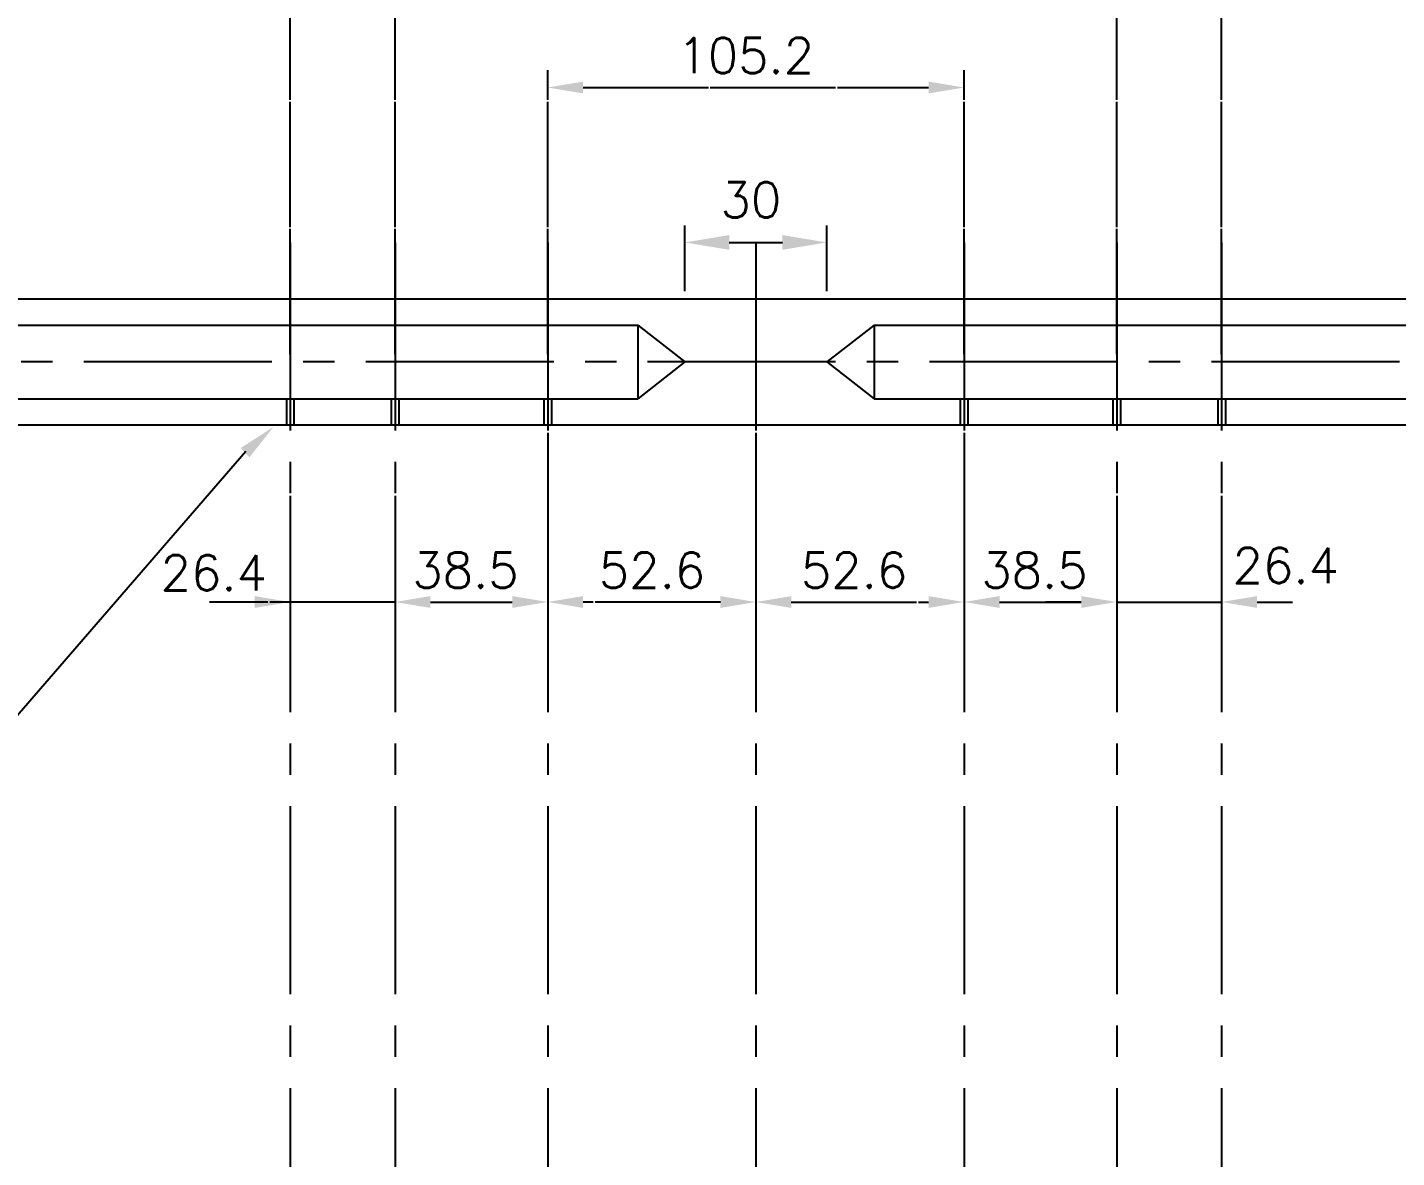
# Model space of a CAD drawing. Extents: x 0 to 841, y 0 to 594.
# Drawn here: x 136.5 to 213, y 466.8 to 530 of the extents above; entities that cross this region are included whole.
import ezdxf

# ---------------------------------------------------------------- set-up
doc = ezdxf.new("R2010")
doc.units = 0
doc.header["$LTSCALE"] = 7
doc.header["$MEASUREMENT"] = 0
for name, pattern in [('C12', [40, 34, -2, 2, -2]), ('CENTER2', [1.125, 0.75, -0.125, 0.125, -0.125]), ('CONT', [1, 1, 0])]:
    doc.linetypes.add(name, pattern=pattern)
doc.layers.add('CEN2', color=1, linetype='C12')
doc.layers.add('DIM', color=4, linetype='Continuous')
doc.styles.add('ROMANS', font='romans.shx')

msp = doc.modelspace()

# ---------------------------------------------------------------- linework, layer by layer
at = {"color": 4, "linetype": 'CONT'}
for p, q in [((151.192, 511.711), (151.192, 543.979)), ((203.226, 511.711), (203.226, 543.979)), ((157.053, 511.711), (157.053, 536.503)), ((197.366, 511.711), (197.366, 536.503)), ((165.58, 511.711), (165.58, 527.568)), ((188.838, 511.711), (188.838, 527.568)), ((167.56, 526.608), (186.858, 526.608)), ((173.249, 515.225), (173.249, 518.899)), ((181.169, 515.225), (181.169, 518.899)), ((175.724, 517.949), (178.694, 517.949)), ((165.58, 507.315), (165.58, 493.898)), ((177.209, 507.315), (177.209, 493.898)), ((177.209, 507.315), (177.209, 493.898)), ((188.838, 507.315), (188.838, 493.898)), ((151.192, 503.791), (151.192, 493.898)), ((157.053, 503.791), (157.053, 493.898)), ((157.053, 503.791), (157.053, 493.898)), ((165.58, 503.791), (165.58, 493.898)), ((188.838, 503.791), (188.838, 493.898)), ((197.366, 503.791), (197.366, 493.898)), ((197.366, 503.791), (197.366, 493.898)), ((203.226, 503.791), (203.226, 493.898)), ((157.053, 497.858), (146.697, 497.858)), ((159.033, 497.858), (163.6, 497.858)), ((175.229, 497.858), (167.56, 497.858)), ((179.189, 497.858), (186.858, 497.858)), ((190.818, 497.858), (195.386, 497.858)), ((195.386, 497.858), (193.406, 497.858)), ((197.366, 497.858), (203.226, 497.858)), ((205.206, 497.858), (207.186, 497.858))]:
    msp.add_line(p, q, dxfattribs=at)
at = {"color": 3, "linetype": 'ByBlock'}
for p, q in [((87.449, 514.799), (266.969, 514.799)), ((87.449, 513.334), (170.609, 513.334)), ((170.609, 513.334), (170.609, 509.216)), ((170.609, 513.334), (173.249, 511.275)), ((183.809, 513.334), (181.169, 511.275)), ((183.809, 513.334), (266.969, 513.334)), ((183.809, 513.334), (183.809, 509.216)), ((173.249, 511.275), (170.609, 509.216)), ((181.169, 511.275), (183.809, 509.216)), ((87.449, 509.216), (170.609, 509.216)), ((150.981, 509.216), (150.981, 507.751)), ((151.403, 509.216), (151.403, 507.751)), ((156.842, 509.216), (156.842, 507.751)), ((157.264, 509.216), (157.264, 507.751)), ((165.369, 509.216), (165.369, 507.751)), ((165.791, 509.216), (165.791, 507.751)), ((183.809, 509.216), (266.969, 509.216)), ((188.627, 509.216), (188.627, 507.751)), ((189.05, 509.216), (189.05, 507.751)), ((197.154, 509.216), (197.154, 507.751)), ((197.577, 509.216), (197.577, 507.751)), ((203.015, 509.216), (203.015, 507.751)), ((203.438, 509.216), (203.438, 507.751)), ((86.657, 507.751), (267.761, 507.751))]:
    msp.add_line(p, q, dxfattribs=at)
at = {"color": 4, "linetype": 'ByBlock'}
for points in [[(167.56, 526.938), (167.56, 526.278), (165.58, 526.608)], [(186.858, 526.938), (186.858, 526.278), (188.838, 526.608)], [(175.724, 518.362), (175.724, 517.537), (173.249, 517.949)], [(178.694, 518.362), (178.694, 517.537), (181.169, 517.949)], [(149.212, 498.188), (149.212, 497.528), (151.192, 497.858)], [(159.033, 498.188), (159.033, 497.528), (157.053, 497.858)], [(163.6, 498.188), (163.6, 497.528), (165.58, 497.858)], [(167.56, 498.188), (167.56, 497.528), (165.58, 497.858)], [(175.229, 498.188), (175.229, 497.528), (177.209, 497.858)], [(179.189, 498.188), (179.189, 497.528), (177.209, 497.858)], [(186.858, 498.188), (186.858, 497.528), (188.838, 497.858)], [(190.818, 498.188), (190.818, 497.528), (188.838, 497.858)], [(195.386, 498.188), (195.386, 497.528), (197.366, 497.858)], [(195.386, 498.188), (195.386, 497.528), (197.366, 497.858)], [(205.206, 498.188), (205.206, 497.528), (203.226, 497.858)]]:
    msp.add_solid(points, dxfattribs=at)
at = {"layer": 'CEN2', "linetype": 'CENTER2', "ltscale": 2}
for p, q in [((151.192, 517.949), (151.192, 418.029)), ((157.053, 517.949), (157.053, 418.029)), ((165.58, 517.949), (165.58, 418.029)), ((177.209, 517.949), (177.209, 418.029)), ((188.838, 517.949), (188.838, 418.029)), ((197.366, 517.949), (197.366, 418.029)), ((203.226, 517.949), (203.226, 418.029)), ((276.164, 511.275), (79, 511.275))]:
    msp.add_line(p, q, dxfattribs=at)
at = {"layer": 'DIM'}
msp.add_line((148.721, 506.273), (134.855, 490.249), dxfattribs=at)
at = {"layer": 'DIM', "color": 4}
msp.add_solid([(148.918, 505.939), (148.439, 506.466), (150.26, 507.642)], dxfattribs=at)

# ---------------------------------------------------------------- texts
at = {"color": 2, "linetype": 'ByBlock', "style": 'ROMANS'}
for s, p in [('105.2', (172.825, 527.4)), ('30', (175.233, 519.335)), ('26.4', (143.955, 498.502)), ('38.5', (158.016, 498.65)), ('52.6', (168.436, 498.65)), ('52.6', (179.724, 498.65)), ('38.5', (189.802, 498.65)), ('26.4', (203.835, 498.905))]:
    msp.add_text(s, height=1.98, dxfattribs=at).set_placement(p)

doc.saveas('drawing.dxf')
